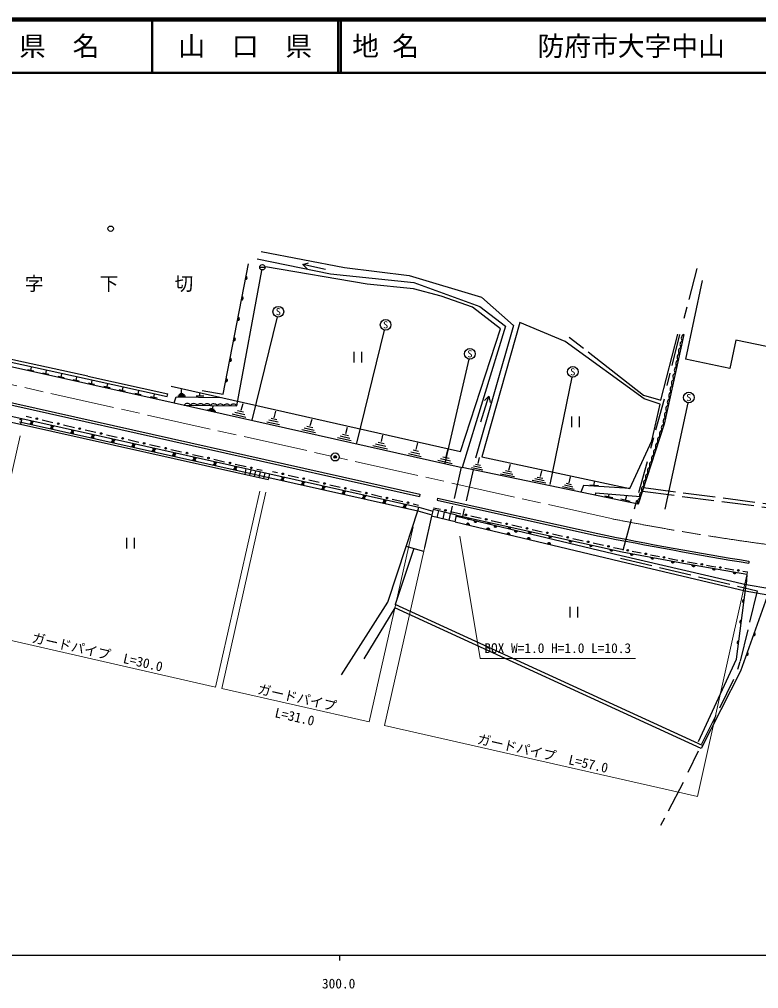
# Model space of a CAD drawing. Units: millimetres, scale not verified. Extents: x 40000 to 680000, y 20000 to 380000.
# Drawn here: x 308182 to 446332, y 198715 to 380000 of the extents above; entities that cross this region are included whole.
import ezdxf
from ezdxf.enums import TextEntityAlignment as Align

# ---------------------------------------------------------------- set-up
doc = ezdxf.new("R2010")
doc.units = ezdxf.units.MM
doc.header["$LTSCALE"] = 1000
doc.header["$PDMODE"] = 32
doc.header["$PDSIZE"] = 500
doc.linetypes.add('CHAIN', pattern=[18.5, 12, -1.5, 3.5, -1.5])
doc.linetypes.add('DASHED', pattern=[7.5, 6, -1.5])
for name, color, linetype, lineweight in [('M-BGD', 7, 'Continuous', 25), ('M-BGD-EXST', 7, 'Continuous', 25), ('M-BMK', 2, 'CHAIN', 13), ('M-BMK-SRVR', 3, 'Continuous', 25), ('M-STR-HTXT', 7, 'Continuous', 13), ('M-TTL', 2, 'Continuous', 140), ('M-TTL-BAND', 7, 'Continuous', 25), ('M-TTL-LINE', 7, 'Continuous', 50)]:
    doc.layers.add(name, color=color, linetype=linetype, lineweight=lineweight)
for name, color, linetype in [('M-BMK-HTXT', 7, 'Continuous'), ('M-OTRS', 6, 'Continuous'), ('M-TTL-TXT', 7, 'Continuous')]:
    doc.layers.add(name, color=color, linetype=linetype)
doc.styles.add('ＭＳ ゴシック', font='')
doc.styles.get('ＭＳ ゴシック').set_extended_font_data('MS Gothic')

msp = doc.modelspace()

# ---------------------------------------------------------------- linework, layer by layer
at = {"layer": 'M-BGD'}
for p, q in [((353362, 336562), (368951, 333596)), ((346294, 309885), (350968, 334264)), ((352609, 335193), (366299, 332387)), ((373156, 330465), (354184, 333713)), ((368951, 333596), (381045, 332115)), ((348819, 307720), (353479, 333041)), ((366299, 332387), (381905, 330812)), ((381045, 332115), (394568, 328074)), ((381826, 329598), (373156, 330465)), ((381905, 330812), (394226, 326295)), ((435779, 331134), (432671, 316447)), ((387028, 328229), (381826, 329598)), ((392869, 326176), (387028, 328229)), ((394568, 328074), (400529, 322739)), ((398117, 322114), (392869, 326176)), ((394226, 326295), (399018, 322598)), ((400529, 322739), (393405, 297957)), ((401710, 323323), (394599, 298160)), ((410167, 319734), (401710, 323323)), ((390633, 299207), (398117, 322114)), ((399018, 322598), (390927, 296200)), ((428086, 308755), (431229, 321126)), ((432330, 321070), (428659, 304298)), ((287465, 319308), (337076, 308288)), ((287885, 319937), (320877, 312773)), ((320984, 313262), (288132, 320396)), ((424952, 309056), (410167, 319734)), ((410928, 320538), (413605, 318530)), ((442093, 320032), (440963, 314692)), ((449604, 318442), (442093, 320032)), ((414457, 317841), (424841, 309708)), ((440963, 314692), (432671, 316447)), ((274883, 315004), (382928, 290790)), ((274971, 315394), (383015, 291181)), ((310866, 314231), (309785, 314474)), ((310325, 314353), (310460, 314951)), ((313683, 313607), (312586, 313853)), ((313135, 313730), (313271, 314337)), ((315962, 313103), (316100, 313719)), ((273794, 313185), (308635, 305337)), ((316518, 312978), (315405, 313228)), ((319370, 312346), (318242, 312599)), ((318806, 312473), (318946, 313098)), ((320877, 312773), (335799, 309488)), ((320984, 313262), (335893, 309979)), ((322241, 311710), (321096, 311967)), ((321668, 311838), (321811, 312472)), ((324549, 311200), (324693, 311842)), ((325129, 311069), (323968, 311330)), ((328035, 310425), (326858, 310689)), ((327447, 310557), (327593, 311209)), ((330960, 309777), (329767, 310045)), ((330363, 309911), (330512, 310572)), ((336554, 311370), (390633, 299207)), ((338488, 310123), (338460, 310774)), ((341916, 309596), (341898, 310168)), ((342339, 310615), (346294, 309885)), ((333902, 309124), (332693, 309396)), ((333298, 309260), (333448, 309930)), ((335799, 309488), (335893, 309979)), ((337076, 308288), (337461, 309403)), ((337076, 308288), (390927, 296200)), ((337461, 309403), (345742, 309304)), ((339251, 309542), (337772, 309547)), ((339031, 309760), (337974, 309763)), ((338810, 309977), (338177, 309979)), ((341191, 309596), (342641, 309596)), ((424841, 309708), (428086, 308755)), ((427964, 308052), (424952, 309056)), ((338949, 307867), (348819, 307720)), ((344905, 306647), (343353, 306997)), ((344734, 306847), (343626, 307097)), ((344564, 307047), (343899, 307197)), ((344266, 307222), (344419, 307672)), ((350297, 306049), (348472, 306457)), ((350065, 306534), (348970, 306779)), ((349607, 306926), (350008, 308137)), ((355824, 305501), (356090, 306705)), ((426374, 301161), (427964, 308052)), ((300773, 305980), (308393, 304264)), ((308635, 305337), (308393, 304264)), ((308482, 304654), (350375, 295292)), ((308635, 305337), (354957, 294986)), ((309437, 305760), (310440, 305531)), ((312445, 305072), (314449, 304613)), ((350528, 305563), (347973, 306135)), ((356771, 304168), (354403, 304693)), ((356521, 304645), (354830, 305020)), ((356272, 305121), (355257, 305346)), ((362548, 304018), (362897, 305221)), ((308395, 304264), (354679, 293921)), ((316454, 304154), (318459, 303694)), ((320464, 303235), (322469, 302776)), ((363539, 302650), (360938, 303245)), ((363284, 303136), (361425, 303561)), ((363028, 303623), (361913, 303878)), ((369202, 302513), (369517, 303721)), ((428659, 304298), (423822, 289315)), ((324474, 302317), (326479, 301858)), ((328484, 301399), (330489, 300940)), ((370194, 301148), (367651, 301732)), ((369936, 301634), (368119, 302051)), ((369677, 302120), (368587, 302370)), ((375840, 301026), (376106, 302252)), ((422262, 292237), (426374, 301161)), ((332494, 300481), (334499, 300022)), ((336503, 299563), (338508, 299104)), ((376950, 299627), (374255, 300245)), ((376654, 300124), (374729, 300566)), ((376358, 300621), (375203, 300886)), ((382784, 299181), (381789, 299406)), ((382356, 299568), (382667, 300801)), ((387968, 298272), (388223, 299487)), ((340513, 298645), (342518, 298186)), ((344523, 297727), (346528, 297268)), ((383240, 298209), (380919, 298734)), ((383012, 298695), (381354, 299070)), ((389072, 296889), (386412, 297495)), ((388777, 297380), (386877, 297814)), ((388482, 297872), (387342, 298132)), ((393947, 296905), (394191, 298045)), ((394599, 298160), (422262, 292237)), ((348533, 296808), (350538, 296349)), ((350527, 295975), (350287, 294902)), ((351406, 295779), (351166, 294706)), ((352284, 295583), (352044, 294509)), ((352543, 295890), (353545, 295661)), ((423822, 289315), (390927, 296200)), ((394775, 295682), (392686, 296102)), ((394558, 296122), (393066, 296422)), ((394341, 296562), (393446, 296742)), ((400150, 295313), (399035, 295548)), ((399664, 295676), (399982, 296782)), ((405555, 294472), (405851, 295567)), ((353162, 295387), (352922, 294313)), ((354041, 295190), (353801, 294117)), ((354919, 294994), (354679, 293921)), ((354804, 294303), (382622, 288051)), ((354957, 294986), (382807, 288744)), ((355469, 295455), (356443, 295229)), ((358391, 294777), (360340, 294326)), ((362288, 293874), (364236, 293423)), ((400681, 294419), (398080, 294967)), ((400416, 294866), (398558, 295257)), ((406546, 293242), (404038, 293755)), ((406286, 293680), (404495, 294047)), ((406027, 294119), (404952, 294339)), ((410955, 293314), (411161, 294431)), ((366184, 292972), (368133, 292520)), ((370081, 292069), (372029, 291617)), ((411886, 292075), (409658, 292565)), ((411636, 292518), (410045, 292868)), ((411387, 292960), (410432, 293170)), ((413623, 292805), (413131, 291553)), ((422262, 292237), (413623, 292805)), ((414804, 292963), (416441, 292844)), ((415623, 292904), (415688, 293645)), ((373977, 291166), (375926, 290714)), ((377874, 290263), (379822, 289811)), ((383015, 291181), (382928, 290790)), ((386332, 290472), (386245, 290081)), ((386245, 290081), (416200, 283424)), ((386332, 290472), (416287, 283815)), ((415854, 291467), (415813, 290991)), ((415854, 291467), (424280, 290734)), ((417572, 290873), (419072, 290598)), ((418322, 290736), (418427, 291243)), ((420572, 290298), (422347, 289898)), ((421459, 290098), (421682, 290960)), ((381770, 289360), (382744, 289134)), ((382622, 288051), (382807, 288744)), ((385510, 288335), (385229, 287088)), ((389903, 287277), (385510, 288335)), ((385582, 288655), (386857, 288374)), ((380484, 281415), (382622, 288051)), ((389622, 286030), (385229, 287088)), ((386284, 286834), (386565, 288081)), ((387356, 286576), (387637, 287822)), ((388500, 286301), (388780, 287547)), ((388762, 287954), (390666, 287535)), ((389622, 286030), (389903, 287277)), ((389860, 287084), (420664, 279695)), ((389903, 287277), (420865, 280421)), ((392571, 287115), (394476, 286695)), ((389622, 286030), (420427, 278642)), ((396380, 286275), (398285, 285855)), ((400190, 285435), (402094, 285015)), ((403999, 284596), (405903, 284176)), ((407808, 283756), (409713, 283336)), ((411617, 282916), (413522, 282496)), ((377030, 270982), (380484, 281415)), ((381883, 281007), (378393, 270567)), ((383738, 280465), (380484, 281415)), ((415427, 282076), (417331, 281657)), ((419236, 281237), (420188, 281027)), ((420188, 281027), (421034, 280861)), ((420664, 279695), (444007, 274329)), ((420865, 280421), (431614, 278422)), ((422725, 280529), (424415, 280197)), ((426106, 279865), (427797, 279533)), ((429488, 279200), (430333, 279034)), ((420427, 278642), (443852, 273112)), ((430333, 279034), (431232, 278874)), ((431614, 278422), (444129, 276239)), ((433030, 278553), (434828, 278233)), ((436626, 277912), (437525, 277752)), ((437525, 277752), (438360, 277615)), ((444532, 278685), (444502, 278285)), ((440032, 277340), (441704, 277065)), ((449192, 275577), (442935, 258108)), ((443376, 276790), (444228, 276650)), ((444126, 276189), (444007, 274329)), ((442225, 260337), (444007, 274329)), ((368404, 257394), (377030, 270982)), ((435834, 244157), (378393, 270567)), ((378353, 269925), (372582, 260376)), ((435584, 243612), (378353, 269925)), ((435080, 244917), (442225, 260337)), ((442935, 258108), (435584, 243612))]:
    msp.add_line(p, q, dxfattribs=at)
at = {"layer": 'M-BGD', "linetype": 'DASHED'}
for p, q in [((434819, 333396), (432355, 324042)), ((431579, 321076), (429206, 311538)), ((428659, 308937), (426149, 299765)), ((300861, 306370), (308482, 304654)), ((390720, 296247), (388780, 287547)), ((392957, 295775), (391008, 287032)), ((425510, 297255), (423063, 288388)), ((350375, 295292), (354804, 294303)), ((424827, 292428), (453939, 288653)), ((424608, 291751), (453859, 287957)), ((382807, 288744), (385444, 288041)), ((382622, 288051), (385290, 287340)), ((385229, 287088), (383738, 280465)), ((422530, 286457), (420536, 279230)), ((420536, 279230), (446045, 273116)), ((444007, 274329), (448456, 273522)), ((446045, 273116), (442850, 259837)), ((443852, 273112), (448037, 272353)), ((442850, 259837), (442394, 258422)), ((441664, 256551), (433085, 239165)), ((432218, 237248), (428020, 229217))]:
    msp.add_line(p, q, dxfattribs=at)
at = {"layer": 'M-BGD'}
for centre, radius in [((308348, 305151), 50), ((311442, 305301), 150), ((315452, 304383), 150), ((319462, 303465), 150), ((323472, 302547), 150), ((327481, 301629), 150), ((331491, 300711), 150), ((335501, 299792), 150), ((339511, 298874), 150), ((343521, 297956), 150), ((347530, 297038), 150), ((351540, 296120), 150), ((357417, 295003), 150), ((361314, 294100), 150), ((365210, 293197), 150), ((369107, 292294), 150), ((373003, 291391), 150), ((376900, 290488), 150), ((380796, 289585), 150), ((387809, 288164), 150), ((391619, 287325), 150), ((395428, 286485), 150), ((399237, 285645), 150), ((403047, 284806), 150), ((406856, 283966), 150), ((410665, 283126), 150), ((414474, 282286), 150), ((418284, 281447), 150), ((421879, 280695), 150), ((425261, 280031), 150), ((428643, 279366), 150), ((432131, 278714), 150), ((435727, 278073), 150), ((439196, 277477), 150), ((442540, 276927), 150)]:
    msp.add_circle(centre, radius, dxfattribs=at)
for centre, radius, start, end in [((350467, 331650), 300, 259.14542, 79.14542), ((350467, 331650), 150, 259.14542, 79.14542), ((349733, 327820), 300, 259.14542, 79.14542), ((349733, 327820), 150, 259.14542, 79.14542), ((348998, 323989), 300, 259.14542, 79.14542), ((348998, 323989), 150, 259.14542, 79.14542), ((432664, 320370), 777, 115.51544, 219.79399), ((348264, 320159), 300, 259.14542, 79.14542), ((348264, 320159), 150, 259.14542, 79.14542), ((432402, 319172), 777, 115.51544, 219.79399), ((431877, 316775), 777, 115.51544, 219.79399), ((432140, 317973), 777, 115.51544, 219.79399), ((347529, 316329), 300, 259.14542, 79.14542), ((347529, 316329), 150, 259.14542, 79.14542), ((431615, 315577), 777, 115.51544, 219.79399), ((431091, 313181), 777, 115.51544, 219.79399), ((431353, 314379), 777, 115.51544, 219.79399), ((346795, 312499), 300, 259.14542, 79.14542), ((346795, 312499), 150, 259.14542, 79.14542), ((430829, 311983), 777, 115.51544, 219.79399), ((430304, 309587), 777, 115.51544, 219.79399), ((430566, 310785), 777, 115.51544, 219.79399), ((430042, 308389), 777, 115.51544, 219.79399), ((339559, 307374), 784, 37.27647, 141.01334), ((340793, 307355), 784, 37.27647, 141.01334), ((342026, 307337), 784, 37.27647, 141.01334), ((343260, 307318), 784, 37.27647, 141.01334), ((344494, 307300), 784, 37.27647, 141.01334), ((345727, 307281), 784, 37.27647, 141.01334), ((346961, 307263), 784, 37.27647, 141.01334), ((348195, 307245), 784, 37.27647, 141.01334), ((429518, 305993), 777, 115.51544, 219.79399), ((429780, 307191), 777, 115.51544, 219.79399), ((310550, 304909), 300, 167.40323, 347.40323), ((310550, 304909), 150, 167.40323, 347.40323), ((429255, 304795), 777, 115.51544, 219.79399), ((310397, 304226), 300, 347.40323, 167.40323), ((310397, 304226), 150, 347.40323, 167.40323), ((314204, 303375), 300, 347.40323, 167.40323), ((314357, 304058), 300, 167.40323, 347.40323), ((314204, 303375), 150, 347.40323, 167.40323), ((314357, 304058), 150, 167.40323, 347.40323), ((318010, 302525), 300, 347.40323, 167.40323), ((318163, 303208), 300, 167.40323, 347.40323), ((318163, 303208), 150, 167.40323, 347.40323), ((428539, 302427), 761, 109.39814, 214.81727), ((428911, 303580), 761, 109.39814, 214.81727), ((318010, 302525), 150, 347.40323, 167.40323), ((321816, 301674), 300, 347.40323, 167.40323), ((321969, 302357), 300, 167.40323, 347.40323), ((321816, 301674), 150, 347.40323, 167.40323), ((321969, 302357), 150, 167.40323, 347.40323), ((325622, 300824), 300, 347.40323, 167.40323), ((325775, 301507), 300, 167.40323, 347.40323), ((325622, 300824), 150, 347.40323, 167.40323), ((325775, 301507), 150, 167.40323, 347.40323), ((428167, 301275), 761, 109.39814, 214.81727), ((329428, 299973), 300, 347.40323, 167.40323), ((329581, 300656), 300, 167.40323, 347.40323), ((329428, 299973), 150, 347.40323, 167.40323), ((329581, 300656), 150, 167.40323, 347.40323), ((333234, 299123), 300, 347.40323, 167.40323), ((333387, 299806), 300, 167.40323, 347.40323), ((333234, 299123), 150, 347.40323, 167.40323), ((333387, 299806), 150, 167.40323, 347.40323), ((427423, 298970), 761, 109.39814, 214.81727), ((427795, 300122), 761, 109.39814, 214.81727), ((337040, 298272), 300, 347.40323, 167.40323), ((337193, 298955), 300, 167.40323, 347.40323), ((337040, 298272), 150, 347.40323, 167.40323), ((337193, 298955), 150, 167.40323, 347.40323), ((340846, 297422), 300, 347.40323, 167.40323), ((340999, 298105), 300, 167.40323, 347.40323), ((340846, 297422), 150, 347.40323, 167.40323), ((340999, 298105), 150, 167.40323, 347.40323), ((344806, 297254), 300, 167.40323, 347.40323), ((426679, 296665), 761, 109.39814, 214.81727), ((427051, 297817), 761, 109.39814, 214.81727), ((344653, 296571), 300, 347.40323, 167.40323), ((344653, 296571), 150, 347.40323, 167.40323), ((344806, 297254), 150, 167.40323, 347.40323), ((348459, 295720), 300, 347.40323, 167.40323), ((348612, 296404), 300, 167.40323, 347.40323), ((348459, 295720), 150, 347.40323, 167.40323), ((348612, 296404), 150, 167.40323, 347.40323), ((426307, 295512), 761, 109.39814, 214.81727), ((357297, 293742), 300, 347.33513, 167.33513), ((357297, 293742), 150, 347.33513, 167.33513), ((357465, 294423), 300, 167.36796, 347.36796), ((357465, 294423), 150, 167.36796, 347.36796), ((425563, 293207), 761, 109.39814, 214.81727), ((425935, 294360), 761, 109.39814, 214.81727), ((361103, 292887), 300, 347.33513, 167.33513), ((361103, 292887), 150, 347.33513, 167.33513), ((361270, 293571), 300, 167.36796, 347.36796), ((361270, 293571), 150, 167.36796, 347.36796), ((364908, 292032), 300, 347.33513, 167.33513), ((364908, 292032), 150, 347.33513, 167.33513), ((365076, 292718), 300, 167.36796, 347.36796), ((365076, 292718), 150, 167.36796, 347.36796), ((368882, 291865), 300, 167.36796, 347.36796), ((368882, 291865), 150, 167.36796, 347.36796), ((425191, 292055), 761, 109.39814, 214.81727), ((368713, 291177), 300, 347.33513, 167.33513), ((368713, 291177), 150, 347.33513, 167.33513), ((372518, 290322), 300, 347.33513, 167.33513), ((372518, 290322), 150, 347.33513, 167.33513), ((372687, 291012), 300, 167.36796, 347.36796), ((372687, 291012), 150, 167.36796, 347.36796), ((376493, 290159), 300, 167.36796, 347.36796), ((376493, 290159), 150, 167.36796, 347.36796), ((424446, 289750), 761, 109.39814, 214.81727), ((424819, 290902), 761, 109.39814, 214.81727), ((376323, 289467), 300, 347.33513, 167.33513), ((376323, 289467), 150, 347.33513, 167.33513), ((380128, 288612), 300, 347.33513, 167.33513), ((380128, 288612), 150, 347.33513, 167.33513), ((380298, 289306), 300, 167.36796, 347.36796), ((380298, 289306), 150, 167.36796, 347.36796), ((392173, 286774), 300, 167.51453, 347.51453), ((392173, 286774), 150, 167.51453, 347.51453), ((391995, 285461), 300, 346.51191, 166.51191), ((391995, 285461), 150, 346.51191, 166.51191), ((393405, 286234), 300, 166.51191, 346.51191), ((393405, 286234), 150, 166.51191, 346.51191), ((395788, 284552), 300, 346.51191, 166.51191), ((395788, 284552), 150, 346.51191, 166.51191), ((395980, 285931), 300, 167.51453, 347.51453), ((395980, 285931), 150, 167.51453, 347.51453), ((397197, 285324), 300, 166.51191, 346.51191), ((397197, 285324), 150, 166.51191, 346.51191), ((399788, 285088), 300, 167.51453, 347.51453), ((399788, 285088), 150, 167.51453, 347.51453), ((399580, 283642), 300, 346.51191, 166.51191), ((399580, 283642), 150, 346.51191, 166.51191), ((400989, 284414), 300, 166.51191, 346.51191), ((400989, 284414), 150, 166.51191, 346.51191), ((403373, 282732), 300, 346.51191, 166.51191), ((403373, 282732), 150, 346.51191, 166.51191), ((403596, 284245), 300, 167.51453, 347.51453), ((403596, 284245), 150, 167.51453, 347.51453), ((407404, 283402), 300, 167.51453, 347.51453), ((407404, 283402), 150, 167.51453, 347.51453), ((612698, 1285039), 1020708, 258.9006, 260.51529), ((535653, 860714), 589118, 258.30994, 261.10217), ((407165, 281823), 300, 346.51191, 166.51191), ((407165, 281823), 150, 346.51191, 166.51191), ((411211, 282559), 300, 167.51453, 347.51453), ((411211, 282559), 150, 167.51453, 347.51453), ((415019, 281716), 300, 167.51453, 347.51453), ((415019, 281716), 150, 167.51453, 347.51453), ((418827, 280872), 300, 167.51453, 347.51453), ((418827, 280872), 150, 167.51453, 347.51453), ((422647, 280090), 300, 169.46329, 349.46329), ((422647, 280090), 150, 169.46329, 349.46329), ((426481, 279376), 300, 169.46329, 349.46329), ((426481, 279376), 150, 169.46329, 349.46329), ((430316, 278663), 300, 169.46329, 349.46329), ((430316, 278663), 150, 169.46329, 349.46329), ((434155, 277979), 300, 170.10608, 350.10608), ((434155, 277979), 150, 170.10608, 350.10608), ((437997, 277309), 300, 170.10608, 350.10608), ((437997, 277309), 150, 170.10608, 350.10608), ((441839, 276638), 300, 170.10608, 350.10608), ((441839, 276638), 150, 170.10608, 350.10608), ((443609, 271202), 300, 82.74301, 262.74301), ((443609, 271202), 150, 82.74301, 262.74301), ((443116, 267333), 300, 82.74301, 262.74301), ((443116, 267333), 150, 82.74301, 262.74301), ((445406, 265007), 300, 250.29357, 70.29357), ((445406, 265007), 150, 250.29357, 70.29357), ((442623, 263464), 300, 82.74301, 262.74301), ((442623, 263464), 150, 82.74301, 262.74301), ((444091, 261335), 300, 250.29357, 70.29357), ((444091, 261335), 150, 250.29357, 70.29357)]:
    msp.add_arc(centre, radius, start, end, dxfattribs=at)
at = {"layer": 'M-BGD-EXST'}
for p, q in [((353090, 333631), (354090, 333631)), ((361138, 334145), (362240, 334491)), ((365400, 333198), (361138, 334145)), ((361138, 334145), (361989, 333364)), ((356338, 324356), (351639, 305040)), ((376385, 321902), (371182, 300762)), ((370708, 317838), (370708, 315838)), ((372208, 315838), (372208, 317838)), ((392153, 316477), (387675, 296998)), ((411408, 313096), (407315, 293029)), ((394390, 304756), (395940, 309502)), ((395940, 309502), (395080, 308731)), ((395940, 309502), (396178, 308372)), ((433084, 308290), (428783, 288405)), ((411369, 305716), (411369, 303716)), ((412869, 303716), (412869, 305716)), ((328205, 283007), (328205, 281007)), ((329705, 281007), (329705, 283007)), ((411062, 270118), (411062, 268118)), ((412562, 268118), (412562, 270118))]:
    msp.add_line(p, q, dxfattribs=at)
for centre, radius in [((325239, 340850), 500), ((353590, 333631), 500), ((356574, 325328), 1000), ((376624, 322873), 1000), ((392377, 317451), 1000), ((411608, 314076), 1000), ((433294, 309268), 1000)]:
    msp.add_circle(centre, radius, dxfattribs=at)
at = {"layer": 'M-BMK'}
for p, q in [((277955, 318119), (366469, 298314)), ((418763, 286618), (367932, 297987))]:
    msp.add_line(p, q, dxfattribs=at)
msp.add_arc((517132, 789324), 512239, 258.92826, 264.19134, dxfattribs=at)
at = {"layer": 'M-BMK-SRVR'}
msp.add_circle((367200, 298151), 750, dxfattribs=at)
at = {"layer": 'M-OTRS'}
msp.add_point((367200, 298151), dxfattribs=at)
at = {"layer": 'M-STR-HTXT'}
for p, q in [((308315, 302138), (300028, 265321)), ((353092, 291782), (344841, 255124)), ((354256, 291577), (345992, 254862)), ((381747, 285095), (373531, 248596)), ((384630, 284425), (376417, 247940)), ((390468, 283352), (394325, 260432)), ((444228, 276650), (434920, 234628)), ((344841, 255124), (300028, 265321)), ((394325, 260432), (423325, 260432)), ((373531, 248596), (345992, 254862)), ((434920, 234628), (376417, 247940))]:
    msp.add_line(p, q, dxfattribs=at)
at = {"layer": 'M-TTL'}
msp.add_line((680000, 380000), (40000, 380000), dxfattribs=at)
at = {"layer": 'M-TTL-BAND'}
for p, q in [((40000, 205000), (579000, 205000)), ((368000, 205000), (368000, 204000))]:
    msp.add_line(p, q, dxfattribs=at)
at = {"layer": 'M-TTL-LINE'}
for p, q in [((333000, 380000), (333000, 370000)), ((367750, 380000), (367750, 370000)), ((368250, 380000), (368250, 370000)), ((40000, 370000), (680000, 370000))]:
    msp.add_line(p, q, dxfattribs=at)

# ---------------------------------------------------------------- texts
at = {"layer": 'M-BGD-EXST', "style": 'ＭＳ ゴシック', "width": 1.1}
for p in [(356574, 325328), (376624, 322873), (392377, 317451), (411608, 314076), (433294, 309268)]:
    msp.add_text('S', height=1320, dxfattribs=at).set_placement(p, align=Align.MIDDLE_CENTER)
at = {"layer": 'M-BMK-HTXT', "style": 'ＭＳ ゴシック'}
msp.add_text('字\u3000\u3000\u3000下\u3000\u3000\u3000切', height=2566, dxfattribs=at).set_placement((324931, 330566), align=Align.MIDDLE_CENTER)
at = {"layer": 'M-STR-HTXT', "style": 'ＭＳ ゴシック'}
for s, p in [('ガードパイプ\u3000L=30.0', (322434, 260223)), ('ガードパイプ', (359761, 251729)), ('L=31.0', (359315, 248142)), ('ガードパイプ\u3000L=57.0', (405668, 241284))]:
    msp.add_text(s, height=1833, rotation=347.181, dxfattribs=at).set_placement(p, align=Align.BOTTOM_CENTER)
msp.add_text('BOX W=1.0 H=1.0 L=10.3', height=1833, dxfattribs=at).set_placement((395075, 260932), align=Align.BOTTOM_LEFT)
at = {"layer": 'M-TTL-BAND', "style": 'ＭＳ ゴシック'}
msp.add_text('300.0', height=1833, dxfattribs=at).set_placement((367844, 198195), align=Align.BOTTOM_CENTER)
at = {"layer": 'M-TTL-TXT', "style": 'ＭＳ ゴシック'}
for s, p in [('県\u3000名', (315625, 375000)), ('山\u3000口\u3000県', (350375, 375000))]:
    msp.add_text(s, height=3666, dxfattribs=at).set_placement(p, align=Align.MIDDLE_CENTER)
for s, p in [('地 名', (370380, 375000)), ('防府市大字中山', (405024, 375000))]:
    msp.add_text(s, height=3666, dxfattribs=at).set_placement(p, align=Align.MIDDLE_LEFT)

doc.saveas('drawing.dxf')
